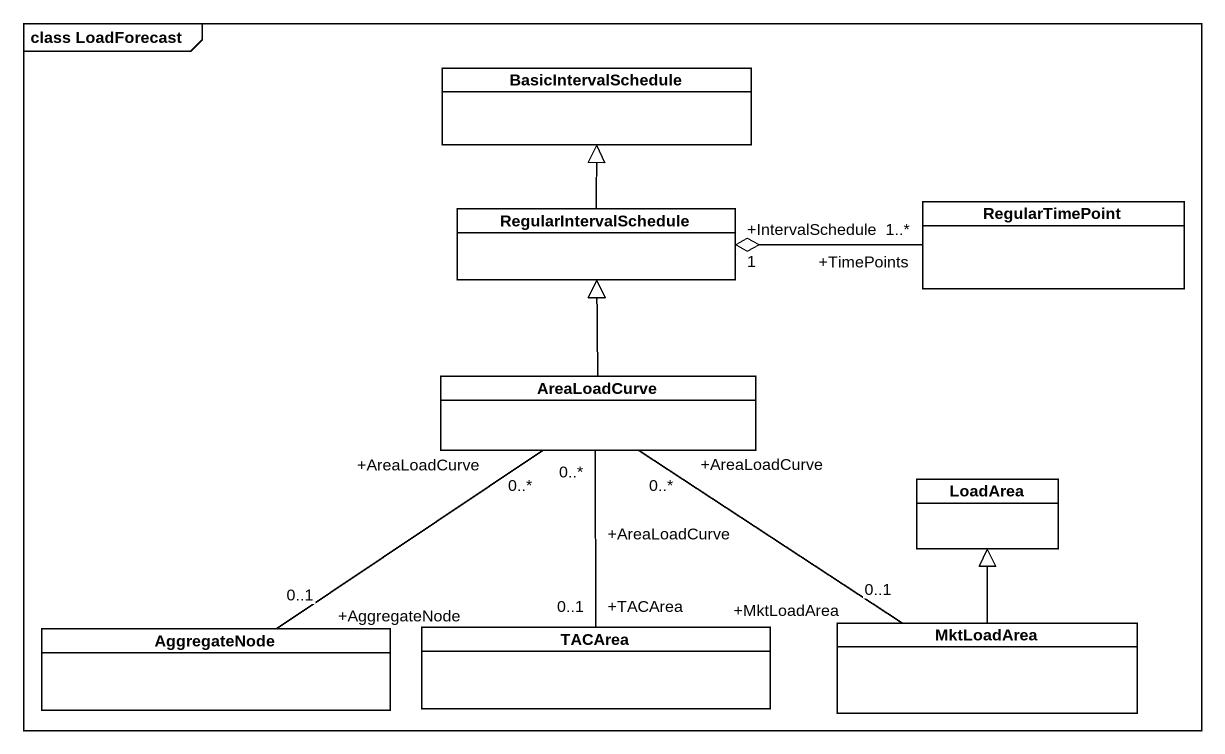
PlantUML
@startuml
mainframe class LoadForecast
hide circle
hide empty members
class BasicIntervalSchedule
class RegularIntervalSchedule
class RegularTimePoint
class AreaLoadCurve
class LoadArea
class AggregateNode
class TACArea
class MktLoadArea
RegularIntervalSchedule -up-|> BasicIntervalSchedule
RegularIntervalSchedule "+IntervalSchedule\n1" o-right- "+TimePoints\n1..*" RegularTimePoint
AreaLoadCurve -up-|> RegularIntervalSchedule
AreaLoadCurve "+AreaLoadCurve\n0..*" -- "+AggregateNode\n0..1" AggregateNode
AreaLoadCurve "+AreaLoadCurve\n0..*" -- "+MktLoadArea\n0..1" MktLoadArea
TACArea "+TACArea\n0..1" -up- "+AreaLoadCurve\n0..*" AreaLoadCurve
MktLoadArea -up-|> LoadArea
@enduml
